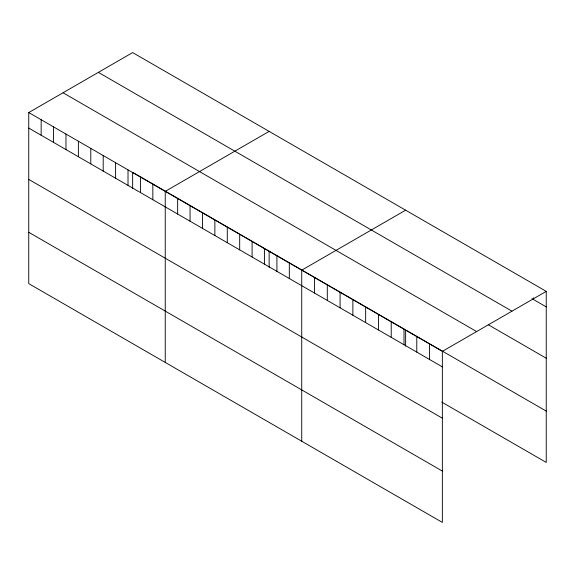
<?xml version="1.0" encoding="UTF-8"?>
<svg xmlns="http://www.w3.org/2000/svg" width="575" height="575" viewBox="0 0 575 575"><rect width="100%" height="100%" fill="white"/><g stroke="black" fill="none" stroke-linecap="round" stroke-linejoin="round"><path stroke-width="0.86" d="M28.75 112.563L442.355 351.361L442.355 522.416L28.75 283.626L28.75 112.563L132.645 52.584L546.25 291.374L546.25 462.437L441.722 402.083M269.136 131.388L165.241 191.367L165.241 362.423M405.627 210.184L301.731 270.171L301.731 441.226M442.355 351.361L546.25 291.374M531.961 298.641L546.25 306.892M98.361 72.378L511.966 311.168M488.348 324.789L546.25 358.218M63.034 92.769L476.639 331.567M169.869 193.804L132.645 172.313L132.645 188.564M170.646 194.249L218.723 222.007M219.499 222.46L244.318 236.785M245.094 237.231L293.178 264.996M293.947 265.442L331.171 286.932M331.947 287.378L355.99 301.257M356.766 301.71L380.032 315.143M380.808 315.589L404.85 329.468M546.25 411.103L405.627 329.913L405.627 346.172M28.75 128.081L442.355 366.872M28.75 179.407L442.355 418.205M28.75 232.293L442.355 471.09M533.463 297.785L533.463 299.51M429.575 343.979L429.575 359.49M416.789 336.598L416.789 352.108M404.002 329.216L404.002 344.734M391.223 321.835L391.223 337.353M378.436 314.453L378.436 329.971M365.65 307.072L365.65 322.589M352.87 299.69L352.87 315.208M340.084 292.308L340.084 307.826M327.297 284.934L327.297 300.445M314.518 277.553L314.518 293.063M289.318 263.005L289.318 278.523M276.913 255.839L276.913 271.357M269.136 251.117L269.136 267.368M264.507 248.68L264.507 264.191M252.094 241.514L252.094 257.025M239.689 234.348L239.689 249.866M227.283 227.182L227.283 242.7M214.87 220.024L214.87 235.534M202.465 212.858L202.465 228.376M190.059 205.692L190.059 221.21M177.646 198.533L177.646 214.044M152.835 184.201L152.835 199.719M140.422 177.042L140.422 192.553M128.017 169.877L128.017 185.387M115.604 162.711L115.604 178.228M103.198 155.545L103.198 171.062M90.792 148.386L90.792 163.897M78.38 141.22L78.38 156.738M65.974 134.054L65.974 149.572M53.568 126.895L53.568 142.406M41.156 119.729L41.156 135.247"/></g></svg>
